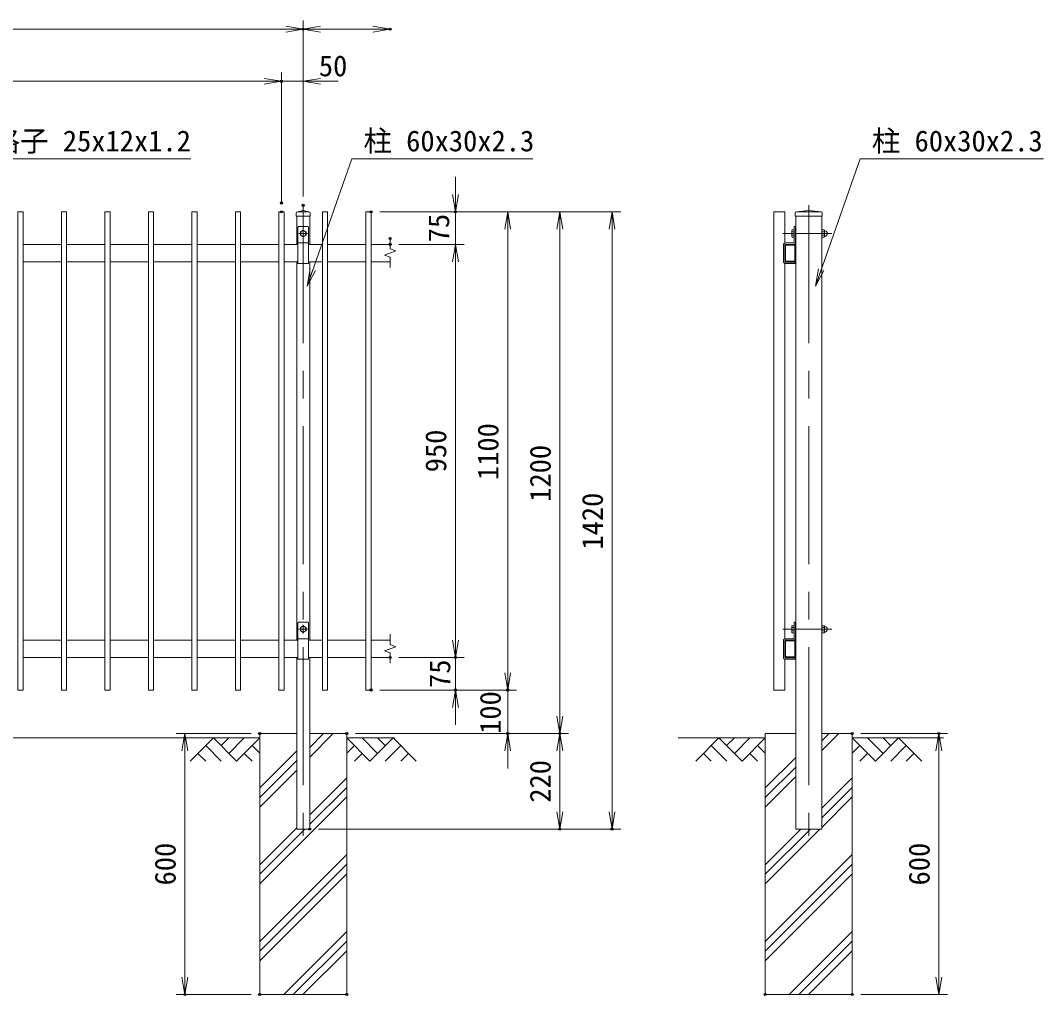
# Model space of a CAD drawing. Units: millimetres, scale not verified. Extents: x -4200 to 4200, y -2970 to 2970.
# Drawn here: x -1933 to 419, y -608 to 1634 of the extents above; entities that cross this region are included whole.
import ezdxf
from ezdxf.enums import TextEntityAlignment as Align

# ---------------------------------------------------------------- set-up
doc = ezdxf.new("R2010")
doc.units = ezdxf.units.MM
doc.header["$LTSCALE"] = 10
doc.header["$PDMODE"] = 32
doc.header["$PDSIZE"] = 5
doc.linetypes.add('USER1', pattern=[50.8, 31.75, -6.35, 6.35, -6.35])
for name, color, linetype, lineweight in [('0-0_D-STR1', 1, 'Continuous', 18), ('0-1_D-BMK', 2, 'USER1', 13), ('0-2_D-BGD', 7, 'Continuous', 18), ('0-3_D-STR4', 7, 'Continuous', 18), ('0-4_D-DCR-HCH', 7, 'Continuous', 13), ('0-5_D-STR3', 3, 'Continuous', 13), ('0-6_D-STR-DIM', 7, 'Continuous', 13), ('0-7_0', 7, 'Continuous', 18), ('0-A_D-STR-TXT', 7, 'Continuous', 13)]:
    doc.layers.add(name, color=color, linetype=linetype, lineweight=lineweight)
doc.layers.add('0-8_Defpoints', color=253, linetype='Continuous')
doc.styles.add('ＭＳ ゴシック', font='')
doc.styles.get('ＭＳ ゴシック').set_extended_font_data('MS Gothic')

# ---------------------------------------------------------------- blocks, each defined once
blk = doc.blocks.new('_Open')
at = {"layer": '0-7_0'}
blk.add_line((-10, 1.667), (0, 0), dxfattribs=at)
blk.add_lwpolyline([(-10, -1.667), (0, 0), (-10, 0)], dxfattribs=at)

msp = doc.modelspace()

# ---------------------------------------------------------------- linework, layer by layer
at = {"layer": '0-0_D-STR1'}
for p, q in [((-1939.22, 1194.14), (-1927.22, 1194.14)), ((-1927.22, 1194.14), (-1927.22, 94.14)), ((-1839.22, 1194.14), (-1827.22, 1194.14)), ((-1827.22, 1194.14), (-1827.22, 94.14)), ((-1739.22, 1194.14), (-1727.22, 1194.14)), ((-1727.22, 1194.14), (-1727.22, 94.14)), ((-1639.22, 1194.14), (-1627.22, 1194.14)), ((-1627.22, 1194.14), (-1627.22, 94.14)), ((-1539.22, 1194.14), (-1527.22, 1194.14)), ((-1527.22, 1194.14), (-1527.22, 94.14)), ((-1439.22, 1194.14), (-1427.22, 1194.14)), ((-1427.22, 1194.14), (-1427.22, 94.14)), ((-1339.22, 1194.14), (-1327.22, 1194.14)), ((-1327.22, 1194.14), (-1327.22, 94.14)), ((-1299.47, 1191.14), (-1299.47, 1184.14)), ((-1299.47, 1184.14), (-1266.97, 1184.14)), ((-1298.22, 1184.14), (-1298.22, 1119.14)), ((-1283.22, 1197.14), (-1296.47, 1194.14)), ((-1296.47, 1194.14), (-1269.97, 1194.14)), ((-1283.22, 1197.14), (-1269.97, 1194.14)), ((-1268.22, 1119.14), (-1268.22, 1184.14)), ((-1266.97, 1191.14), (-1266.97, 1184.14)), ((-1239.22, 1194.14), (-1227.22, 1194.14)), ((-1227.22, 1194.14), (-1227.22, 94.14)), ((-1139.22, 1194.14), (-1127.22, 1194.14)), ((-1127.22, 1194.14), (-1127.22, 94.14)), ((-201.2, 1194.14), (-201.2, 94.14)), ((-201.2, 1194.14), (-176.2, 1194.14)), ((-176.2, 1194.14), (-176.2, 1122.07)), ((-152.45, 1191.14), (-152.45, 1184.14)), ((-152.45, 1184.14), (-89.95, 1184.14)), ((-151.2, 1184.14), (-151.2, -225.86)), ((-121.2, 1197.14), (-149.45, 1194.14)), ((-149.45, 1194.14), (-92.95, 1194.14)), ((-121.2, 1197.14), (-92.95, 1194.14)), ((-91.2, -225.86), (-91.2, 1184.14)), ((-89.95, 1191.14), (-89.95, 1184.14)), ((-1927.22, 1119.14), (-1839.22, 1119.14)), ((-1827.22, 1119.14), (-1739.22, 1119.14)), ((-1727.22, 1119.14), (-1639.22, 1119.14)), ((-1627.22, 1119.14), (-1539.22, 1119.14)), ((-1527.22, 1119.14), (-1439.22, 1119.14)), ((-1427.22, 1119.14), (-1339.22, 1119.14)), ((-1327.22, 1119.14), (-1295.72, 1119.14)), ((-1239.22, 1119.14), (-1270.72, 1119.14)), ((-1139.22, 1119.14), (-1227.22, 1119.14)), ((-1083.22, 1119.14), (-1127.22, 1119.14)), ((-176.2, 1117.05), (-176.2, 1081.24)), ((-174.6, 1117.04), (-174.6, 1081.24)), ((-153.65, 1119.14), (-174.1, 1119.14)), ((-153.65, 1117.54), (-174.1, 1117.54)), ((-152.8, 1081.24), (-152.8, 1116.69)), ((-151.2, 1081.24), (-151.2, 1116.69)), ((-1927.22, 1079.14), (-1839.22, 1079.14)), ((-1827.22, 1079.14), (-1739.22, 1079.14)), ((-1727.22, 1079.14), (-1639.22, 1079.14)), ((-1627.22, 1079.14), (-1539.22, 1079.14)), ((-1527.22, 1079.14), (-1439.22, 1079.14)), ((-1427.22, 1079.14), (-1339.22, 1079.14)), ((-1327.22, 1079.14), (-1295.72, 1079.14)), ((-1298.22, 1079.14), (-1298.22, 209.14)), ((-1239.22, 1079.14), (-1270.72, 1079.14)), ((-1268.22, 209.14), (-1268.22, 1079.14)), ((-1139.22, 1079.14), (-1227.22, 1079.14)), ((-1083.22, 1079.14), (-1127.22, 1079.14)), ((-176.2, 1075.22), (-176.2, 212.07)), ((-174.1, 1080.74), (-153.3, 1080.74)), ((-174.1, 1079.14), (-153.3, 1079.14)), ((-1927.22, 209.14), (-1839.22, 209.14)), ((-1827.22, 209.14), (-1739.22, 209.14)), ((-1727.22, 209.14), (-1639.22, 209.14)), ((-1627.22, 209.14), (-1539.22, 209.14)), ((-1527.22, 209.14), (-1439.22, 209.14)), ((-1427.22, 209.14), (-1339.22, 209.14)), ((-1327.22, 209.14), (-1295.72, 209.14)), ((-1239.22, 209.14), (-1270.72, 209.14)), ((-1139.22, 209.14), (-1227.22, 209.14)), ((-1083.22, 209.14), (-1127.22, 209.14)), ((-176.2, 207.05), (-176.2, 169.74)), ((-174.6, 207.04), (-174.6, 171.24)), ((-153.65, 209.14), (-174.1, 209.14)), ((-153.65, 207.54), (-174.1, 207.54)), ((-152.8, 171.24), (-152.8, 206.69)), ((-151.2, 171.24), (-151.2, 206.69)), ((-1927.22, 169.14), (-1839.22, 169.14)), ((-1827.22, 169.14), (-1739.22, 169.14)), ((-1727.22, 169.14), (-1639.22, 169.14)), ((-1627.22, 169.14), (-1539.22, 169.14)), ((-1527.22, 169.14), (-1439.22, 169.14)), ((-1427.22, 169.14), (-1339.22, 169.14)), ((-1327.22, 169.14), (-1295.72, 169.14)), ((-1298.22, 169.14), (-1298.22, -225.86)), ((-1239.22, 169.14), (-1270.72, 169.14)), ((-1268.22, -225.86), (-1268.22, 169.14)), ((-1139.22, 169.14), (-1227.22, 169.14)), ((-1083.22, 169.14), (-1127.22, 169.14)), ((-176.2, 165.22), (-176.2, 94.14)), ((-174.1, 170.74), (-153.3, 170.74)), ((-174.1, 169.14), (-153.3, 169.14)), ((-201.2, 94.14), (-176.2, 94.14)), ((-1298.22, -225.86), (-1268.22, -225.86)), ((-151.2, -225.86), (-91.2, -225.86))]:
    msp.add_line(p, q, dxfattribs=at)
for points in [[(-1939.22, 1194.14), (-1939.22, 94.14), (-1927.22, 94.14)], [(-1839.22, 1194.14), (-1839.22, 94.14), (-1827.22, 94.14)], [(-1739.22, 1194.14), (-1739.22, 94.14), (-1727.22, 94.14)], [(-1639.22, 1194.14), (-1639.22, 94.14), (-1627.22, 94.14)], [(-1539.22, 1194.14), (-1539.22, 94.14), (-1527.22, 94.14)], [(-1439.22, 1194.14), (-1439.22, 94.14), (-1427.22, 94.14)], [(-1339.22, 1194.14), (-1339.22, 94.14), (-1327.22, 94.14)], [(-1239.22, 1194.14), (-1239.22, 94.14), (-1227.22, 94.14)], [(-1139.22, 1194.14), (-1139.22, 94.14), (-1127.22, 94.14)]]:
    msp.add_lwpolyline(points, dxfattribs=at)
for centre, radius, start, end in [((-1296.47, 1191.14), 3, 90, 180), ((-1269.97, 1191.14), 3, 0, 90), ((-149.45, 1191.14), 3, 90, 180), ((-92.95, 1191.14), 3, 0, 90), ((-174.1, 1117.04), 2.1, 90, 180.00049), ((-174.1, 1117.04), 0.5, 90, 179.99992), ((-153.65, 1116.69), 2.45, 0, 90.00001), ((-153.65, 1116.69), 0.85, 0, 90.00002), ((-174.1, 1081.24), 2.1, 180.00029, 270), ((-174.1, 1081.24), 0.5, 179.99992, 270), ((-153.3, 1081.24), 0.5, 270, 0.00043), ((-153.3, 1081.24), 2.1, 270, 0.0003), ((-174.1, 207.04), 2.1, 90, 180.00049), ((-174.1, 207.04), 0.5, 90, 179.99992), ((-153.65, 206.69), 2.45, 0, 90.00001), ((-153.65, 206.69), 0.85, 0, 90.00002), ((-174.1, 171.24), 2.1, 180.00029, 270), ((-174.1, 171.24), 0.5, 179.99992, 270), ((-153.3, 171.24), 0.5, 270, 0.00043), ((-153.3, 171.24), 2.1, 270, 0.0003)]:
    msp.add_arc(centre, radius, start, end, dxfattribs=at)
at = {"layer": '0-1_D-BMK'}
for p, q in [((-1283.22, 1209.14), (-1283.22, -240.86)), ((-121.2, 1209.14), (-121.2, -240.86)), ((-1283.22, 1154.14), (-1283.22, 1134.14)), ((-1273.22, 1144.14), (-1293.22, 1144.14)), ((-180.79, 1144.14), (-67.75, 1144.14)), ((-1283.22, 244.14), (-1283.22, 224.14)), ((-1273.22, 234.14), (-1293.22, 234.14)), ((-180.79, 234.14), (-67.75, 234.14))]:
    msp.add_line(p, q, dxfattribs=at)
at = {"layer": '0-2_D-BGD'}
for p, q in [((-1383.22, -15.86), (-3183.22, -15.86)), ((-1183.22, -15.86), (-1073.22, -15.86)), ((-221.2, -15.86), (-421.2, -15.86)), ((-21.2, -15.86), (188.8, -15.86))]:
    msp.add_line(p, q, dxfattribs=at)
at = {"layer": '0-3_D-STR4'}
for p, q in [((-1383.22, -5.86), (-1383.22, -605.86)), ((-1298.72, -5.86), (-1383.22, -5.86)), ((-1183.22, -5.86), (-1267.72, -5.86)), ((-1183.22, -5.86), (-1183.22, -605.86)), ((-221.2, -5.86), (-221.2, -605.86)), ((-151.2, -5.86), (-221.2, -5.86)), ((-21.2, -5.86), (-91.2, -5.86)), ((-21.2, -5.86), (-21.2, -605.86)), ((-1183.22, -605.86), (-1383.22, -605.86)), ((-21.2, -605.86), (-221.2, -605.86))]:
    msp.add_line(p, q, dxfattribs=at)
at = {"layer": '0-4_D-DCR-HCH'}
for p, q in [((-1489.64, -15.86), (-1542.85, -69.07)), ((-1489.64, -15.86), (-1436.43, -69.07)), ((-1471.9, -33.59), (-1454.17, -15.86)), ((-1454.17, -51.33), (-1418.69, -15.86)), ((-1436.43, -69.07), (-1383.22, -15.86)), ((-1268.22, -59.87), (-1214.2, -5.86)), ((-1268.22, -37.78), (-1236.3, -5.86)), ((-1130, -69.07), (-1183.22, -15.86)), ((-1112.27, -51.33), (-1147.74, -15.86)), ((-1076.79, -15.86), (-1130, -69.07)), ((-1094.44, -33.69), (-1112.27, -15.86)), ((-1076.79, -15.86), (-1023.58, -69.07)), ((-327.62, -15.86), (-380.83, -69.07)), ((-327.62, -15.86), (-274.41, -69.07)), ((-309.88, -33.59), (-292.15, -15.86)), ((-292.15, -51.33), (-256.67, -15.86)), ((-274.41, -69.07), (-221.2, -15.86)), ((-91.2, -44.87), (-52.18, -5.86)), ((-91.2, -22.78), (-74.28, -5.86)), ((32.02, -69.07), (-21.2, -15.86)), ((49.75, -51.33), (14.28, -15.86)), ((85.23, -15.86), (32.02, -69.07)), ((67.58, -33.69), (49.75, -15.86)), ((85.23, -15.86), (138.44, -69.07)), ((-1507.38, -33.59), (-1471.74, -69.07)), ((-1400.95, -33.59), (-1383.22, -51.25)), ((-1383.22, -130.68), (-1298.22, -45.68)), ((-1165.48, -33.59), (-1183.22, -51.25)), ((-1059.06, -33.59), (-1094.69, -69.07)), ((-345.36, -33.59), (-309.72, -69.07)), ((-238.93, -33.59), (-221.2, -51.25)), ((-3.46, -33.59), (-21.2, -51.25)), ((102.96, -33.59), (67.33, -69.07)), ((-1525.12, -51.33), (-1507.3, -69.07)), ((-1418.69, -51.33), (-1400.87, -69.07)), ((-1383.22, -152.78), (-1298.22, -67.78)), ((-1147.74, -51.33), (-1165.56, -69.07)), ((-1041.32, -51.33), (-1059.14, -69.07)), ((-363.1, -51.33), (-345.28, -69.07)), ((-256.67, -51.33), (-238.85, -69.07)), ((-221.2, -130.68), (-151.2, -60.68)), ((14.28, -51.33), (-3.54, -69.07)), ((120.7, -51.33), (102.88, -69.07)), ((-1383.22, -174.87), (-1298.22, -89.87)), ((-221.2, -152.78), (-151.2, -82.78)), ((-1268.22, -192.46), (-1183.22, -107.46)), ((-221.2, -174.87), (-151.2, -104.87)), ((-91.2, -177.46), (-21.2, -107.46)), ((-1268.22, -214.55), (-1183.22, -129.55)), ((-91.2, -199.55), (-21.2, -129.55)), ((-1383.22, -351.65), (-1183.22, -151.65)), ((-91.2, -221.65), (-21.2, -151.65)), ((-1383.22, -307.46), (-1298.22, -222.46)), ((-1383.22, -329.55), (-1279.52, -225.86)), ((-221.2, -351.65), (-95.4, -225.86)), ((-221.2, -329.55), (-117.5, -225.86)), ((-221.2, -307.46), (-139.6, -225.86)), ((-1383.22, -484.23), (-1183.22, -284.23)), ((-221.2, -484.23), (-21.2, -284.23)), ((-1383.22, -506.33), (-1183.22, -306.33)), ((-1383.22, -528.43), (-1183.22, -328.43)), ((-221.2, -506.33), (-21.2, -306.33)), ((-221.2, -528.43), (-21.2, -328.43)), ((-1328.06, -605.86), (-1183.22, -461.01)), ((-166.04, -605.86), (-21.2, -461.01)), ((-1305.97, -605.86), (-1183.22, -483.11)), ((-143.95, -605.86), (-21.2, -483.11)), ((-1283.87, -605.86), (-1183.22, -505.2)), ((-121.85, -605.86), (-21.2, -505.2))]:
    msp.add_line(p, q, dxfattribs=at)
at = {"layer": '0-5_D-STR3'}
for p, q in [((-1295.72, 1158.14), (-1295.72, 1074.94)), ((-1293.72, 1160.14), (-1272.72, 1160.14)), ((-1270.72, 1158.14), (-1270.72, 1074.94)), ((-154.9, 1160.14), (-154.9, 1123.94)), ((-151.7, 1160.14), (-154.9, 1160.14)), ((-151.7, 1160.14), (-151.7, 1123.94)), ((-160.4, 1150.38), (-160.4, 1138.03)), ((-159.4, 1152.24), (-154.9, 1152.24)), ((-159.4, 1148.19), (-154.9, 1148.19)), ((-159.4, 1140.09), (-154.9, 1140.09)), ((-159.4, 1136.04), (-154.9, 1136.04)), ((-154.9, 1152.24), (-154.9, 1136.04)), ((-151.2, 1148.14), (-151.7, 1148.14)), ((-151.2, 1140.14), (-151.7, 1140.14)), ((-91.2, 1150.38), (-91.2, 1138.03)), ((-91.2, 1150.38), (-91.2, 1138.03)), ((-90.2, 1152.24), (-85.7, 1152.24)), ((-85.7, 1148.19), (-90.2, 1148.19)), ((-85.7, 1140.09), (-90.2, 1140.09)), ((-90.2, 1136.04), (-85.7, 1136.04)), ((-84.7, 1150.38), (-84.7, 1138.03)), ((-84.7, 1150.38), (-84.7, 1138.03)), ((-1295.72, 1122.34), (-1270.72, 1122.34)), ((-179.4, 1117.54), (-179.4, 1079.74)), ((-176.2, 1117.55), (-176.2, 1079.75)), ((-156.5, 1122.34), (-174.6, 1122.34)), ((-156, 1119.14), (-174.1, 1119.14)), ((-1295.72, 1074.94), (-1270.72, 1074.94)), ((-152.2, 1078.14), (-174.6, 1078.14)), ((-152.2, 1074.94), (-174.6, 1074.94)), ((-152.2, 1078.14), (-152.2, 1074.94)), ((-1295.72, 248.14), (-1295.72, 164.94)), ((-1293.72, 250.14), (-1272.72, 250.14)), ((-1270.72, 248.14), (-1270.72, 164.94)), ((-160.4, 240.38), (-160.4, 228.03)), ((-159.4, 242.24), (-154.9, 242.24)), ((-159.4, 238.19), (-154.9, 238.19)), ((-154.9, 250.14), (-154.9, 213.94)), ((-151.7, 250.14), (-154.9, 250.14)), ((-154.9, 242.24), (-154.9, 226.04)), ((-151.7, 250.14), (-151.7, 213.94)), ((-151.2, 238.14), (-151.7, 238.14)), ((-91.2, 240.38), (-91.2, 228.03)), ((-91.2, 240.38), (-91.2, 228.03)), ((-90.2, 242.24), (-85.7, 242.24)), ((-85.7, 238.19), (-90.2, 238.19)), ((-84.7, 240.38), (-84.7, 228.03)), ((-84.7, 240.38), (-84.7, 228.03)), ((-1295.72, 212.34), (-1270.72, 212.34)), ((-156.5, 212.34), (-174.6, 212.34)), ((-159.4, 230.09), (-154.9, 230.09)), ((-159.4, 226.04), (-154.9, 226.04)), ((-151.2, 230.14), (-151.7, 230.14)), ((-85.7, 230.09), (-90.2, 230.09)), ((-90.2, 226.04), (-85.7, 226.04)), ((-179.4, 207.54), (-179.4, 169.74)), ((-176.2, 207.54), (-176.2, 169.74)), ((-156, 209.14), (-174.1, 209.14)), ((-1295.72, 164.94), (-1270.72, 164.94)), ((-152.2, 168.14), (-174.6, 168.14)), ((-152.2, 164.94), (-174.6, 164.94)), ((-152.2, 168.14), (-152.2, 164.94))]:
    msp.add_line(p, q, dxfattribs=at)
for points in [[(-1276.72, 1147.9), (-1283.22, 1151.65), (-1289.72, 1147.9), (-1289.72, 1140.39), (-1283.22, 1136.64), (-1276.72, 1140.39)], [(-1276.72, 237.9), (-1283.22, 241.65), (-1289.72, 237.9), (-1289.72, 230.39), (-1283.22, 226.64), (-1276.72, 230.39)]]:
    msp.add_lwpolyline(points, close=True, dxfattribs=at)
for centre in [(-1283.22, 1144.14), (-1283.22, 234.14)]:
    msp.add_circle(centre, 6.25, dxfattribs=at)
for centre, radius, start, end in [((-1293.72, 1158.14), 2, 90, 180), ((-1272.72, 1158.14), 2, 0, 90), ((-157.86, 1150.22), 2.54, 127.21089, 232.78911), ((-151.7, 1144.14), 8.7, 152.26063, 207.73937), ((-157.85, 1138.07), 2.55, 127.42505, 232.57495), ((-88.66, 1150.22), 2.54, 127.21089, 232.78911), ((-82.5, 1144.14), 8.7, 152.26063, 207.73937), ((-88.65, 1138.07), 2.55, 127.42505, 232.57495), ((-93.4, 1144.14), 8.7, 332.26063, 27.73937), ((-87.25, 1138.07), 2.55, 307.42505, 52.57495), ((-87.23, 1150.22), 2.54, 307.21089, 52.78911), ((-84.32, 1151.09), 0.5, 189.83916, 262.83194), ((-84.32, 1137.2), 0.5, 97.16806, 163.42019), ((-85.2, 1144.14), 6.5, 277.16806, 82.83194), ((-174.6, 1117.54), 4.8, 90, 180), ((-174.6, 1117.54), 1.6, 90, 180), ((-156.5, 1123.94), 1.6, 270, 0), ((-156.5, 1123.94), 4.8, 270, 0), ((-174.6, 1079.74), 4.8, 180, 270), ((-174.6, 1079.74), 1.6, 180, 270), ((-1293.72, 248.14), 2, 90, 180), ((-1272.72, 248.14), 2, 0, 90), ((-157.86, 240.22), 2.54, 127.21089, 232.78911), ((-151.7, 234.14), 8.7, 152.26063, 207.73937), ((-88.66, 240.22), 2.54, 127.21089, 232.78911), ((-82.5, 234.14), 8.7, 152.26063, 207.73937), ((-93.4, 234.14), 8.7, 332.26063, 27.73937), ((-87.23, 240.22), 2.54, 307.21089, 52.78911), ((-84.32, 241.09), 0.5, 189.83916, 262.83194), ((-85.2, 234.14), 6.5, 277.16806, 82.83194), ((-174.6, 207.54), 4.8, 90, 180), ((-157.85, 228.07), 2.55, 127.42505, 232.57495), ((-156.5, 213.94), 1.6, 270, 0), ((-156.5, 213.94), 4.8, 270, 0), ((-88.65, 228.07), 2.55, 127.42505, 232.57495), ((-87.25, 228.07), 2.55, 307.42505, 52.57495), ((-84.32, 227.2), 0.5, 97.16806, 163.42019), ((-174.6, 207.54), 1.6, 90, 180), ((-174.6, 169.74), 4.8, 180, 270), ((-174.6, 169.74), 1.6, 180, 270)]:
    msp.add_arc(centre, radius, start, end, dxfattribs=at)
at = {"layer": '0-6_D-STR-DIM'}
for p, q in [((-1283.22, 1229.14), (-1283.22, 1634.14)), ((-1283.22, 1229.14), (-1283.22, 1634.14)), ((-3283.22, 1614.14), (-1283.22, 1614.14)), ((-1283.22, 1614.14), (-1083.22, 1614.14)), ((-1333.22, 1214.14), (-1333.22, 1514.14)), ((-1333.22, 1234.14), (-1333.22, 1514.14)), ((-1283.22, 1229.14), (-1283.22, 1514.14)), ((-3233.22, 1494.14), (-1333.22, 1494.14)), ((-1373.22, 1494.14), (-1413.22, 1494.14)), ((-1283.22, 1494.14), (-1333.22, 1494.14)), ((-1243.22, 1494.14), (-1203.22, 1494.14)), ((-933.22, 1234.14), (-933.22, 1274.14)), ((-1107.22, 1194.14), (-913.22, 1194.14)), ((-1107.22, 1194.14), (-793.22, 1194.14)), ((-1107.22, 1194.14), (-673.22, 1194.14)), ((-1107.22, 1194.14), (-553.22, 1194.14)), ((-933.22, 1119.14), (-933.22, 1194.14)), ((-813.22, 1194.14), (-813.22, 94.14)), ((-693.22, 1194.14), (-693.22, -5.86)), ((-573.22, 1194.14), (-573.22, -225.86)), ((-1083.22, 1132.57), (-1083.22, 1108.76)), ((-1070, 1103.95), (-1083.22, 1108.76)), ((-1063.22, 1119.14), (-913.22, 1119.14)), ((-1063.22, 1119.14), (-913.22, 1119.14)), ((-933.22, 1119.14), (-933.22, 169.14)), ((-1096.43, 1094.33), (-1070, 1103.95)), ((-1083.22, 1089.52), (-1096.43, 1094.33)), ((-1083.22, 1089.52), (-1083.22, 1065.72)), ((-933.22, 1079.14), (-933.22, 1039.14)), ((-933.22, 209.14), (-933.22, 249.14)), ((-1083.22, 222.57), (-1083.22, 198.76)), ((-1096.43, 184.33), (-1070, 193.95)), ((-1070, 193.95), (-1083.22, 198.76)), ((-1083.22, 179.52), (-1096.43, 184.33)), ((-1083.22, 179.52), (-1083.22, 155.72)), ((-1063.22, 169.14), (-913.22, 169.14)), ((-1063.22, 169.14), (-913.22, 169.14)), ((-933.22, 169.14), (-933.22, 94.14)), ((-813.22, 134.14), (-813.22, 174.14)), ((-1107.22, 94.14), (-913.22, 94.14)), ((-1107.22, 94.14), (-793.22, 94.14)), ((-1107.22, 94.14), (-793.22, 94.14)), ((-813.22, 94.14), (-813.22, -5.86)), ((-933.22, 54.14), (-933.22, 14.14)), ((-1403.22, -5.86), (-1575.34, -5.86)), ((-1555.34, -5.86), (-1555.34, -605.86)), ((-1163.22, -5.86), (-793.22, -5.86)), ((-1163.22, -5.86), (-673.22, -5.86)), ((-1163.22, -5.86), (-673.22, -5.86)), ((-693.22, -5.86), (-693.22, -225.86)), ((-1.2, -5.86), (197.82, -5.86)), ((177.82, -605.86), (177.82, -5.86)), ((-813.22, -45.86), (-813.22, -85.86)), ((-1248.22, -225.86), (-673.22, -225.86)), ((-1248.22, -225.86), (-553.22, -225.86)), ((-1403.22, -605.86), (-1575.34, -605.86)), ((-1.2, -605.86), (197.82, -605.86))]:
    msp.add_line(p, q, dxfattribs=at)
at = {"layer": '0-8_Defpoints'}
for p in [(-1283.22, 1614.14), (-1083.22, 1614.14), (-1333.22, 1494.14), (-1333.22, 1214.14), (-1283.22, 1209.14), (-1333.22, 1194.14), (-1127.22, 1194.14), (-1127.22, 1194.14), (-933.22, 1194.14), (-1083.22, 1132.57), (-1083.22, 1119.14), (-1083.22, 1119.14), (-1083.22, 169.14), (-1083.22, 169.14), (-933.22, 169.14), (-1127.22, 94.14), (-1127.22, 94.14), (-933.22, 94.14), (-813.22, 94.14), (-1383.22, -5.86), (-1183.22, -5.86), (-813.22, -5.86), (-693.22, -5.86), (-21.2, -5.86), (177.82, -5.86), (-1268.22, -225.86), (-693.22, -225.86), (-573.22, -225.86), (-1555.34, -605.86), (-1383.22, -605.86), (-1383.22, -605.86), (-1183.22, -605.86), (-221.2, -605.86), (-21.2, -605.86), (-21.2, -605.86)]:
    msp.add_point(p, dxfattribs=at)
at = {"layer": '0-A_D-STR-TXT'}
for points in [[(-1541.8, 1316.27), (-2026.48, 1316.27), (-2128.56, 1025.22)], [(-755.39, 1316.27), (-1171.58, 1316.27), (-1273.66, 1025.22)], [(418.58, 1316.27), (-2.9, 1316.27), (-104.98, 1025.22)]]:
    msp.add_lwpolyline(points, dxfattribs=at)

# ---------------------------------------------------------------- block references
at = {"layer": '0-6_D-STR-DIM', "xscale": 4, "yscale": 4}
for p in [(-1283.22, 1614.14), (-1083.22, 1614.14), (-1333.22, 1494.14), (-1333.22, 1494.14)]:
    msp.add_blockref('_Open', p, dxfattribs=at)
for p, rotation in [((-1283.22, 1614.14), 180), ((-1283.22, 1494.14), 180), ((-933.22, 1194.14), 270), ((-813.22, 1194.14), 90), ((-693.22, 1194.14), 90), ((-573.22, 1194.14), 90), ((-933.22, 1119.14), 90), ((-933.22, 1119.14), 90), ((-933.22, 169.14), 270), ((-933.22, 169.14), 270), ((-813.22, 94.14), 270), ((-813.22, 94.14), 270), ((-933.22, 94.14), 90), ((-693.22, -5.86), 270), ((-1555.34, -5.86), 90), ((-813.22, -5.86), 90), ((-693.22, -5.86), 90), ((177.82, -5.86), 90), ((-693.22, -225.86), 270), ((-573.22, -225.86), 270), ((-1555.34, -605.86), 270), ((177.82, -605.86), 270)]:
    msp.add_blockref('_Open', p, dxfattribs=dict(at, rotation=rotation))
at = {"layer": '0-A_D-STR-TXT', "xscale": 4, "yscale": 4, "rotation": 250.67255}
for p in [(-1274.32, 1023.33), (-105.64, 1023.33)]:
    msp.add_blockref('_Open', p, dxfattribs=at)

# ---------------------------------------------------------------- texts
at = {"layer": '0-6_D-STR-DIM', "style": 'ＭＳ ゴシック'}
msp.add_text('50', height=48.09, dxfattribs=at).set_placement((-1247.28, 1491.28), align=Align.BOTTOM_LEFT)
for s, p in [('75', (-933.23, 1124.03)), ('950', (-939.96, 595.01)), ('1100', (-819.96, 577.22)), ('1200', (-699.96, 527.22)), ('1420', (-579.96, 417.22)), ('75', (-930.79, 99.03)), ('100', (-814.74, -6.52)), ('220', (-699.96, -164.87)), ('600', (-1562.09, -355.12)), ('600', (171.07, -355.12))]:
    msp.add_text(s, height=48.09, rotation=90, dxfattribs=at).set_placement(p, align=Align.BOTTOM_LEFT)
at = {"layer": '0-A_D-STR-TXT', "style": 'ＭＳ ゴシック'}
for s, p in [('格子 25x12x1.2', (-1999.76, 1318.65)), ('柱 60x30x2.3', (-1144.86, 1318.65)), ('柱 60x30x2.3', (23.82, 1318.65))]:
    msp.add_text(s, height=48.09, dxfattribs=at).set_placement(p, align=Align.BOTTOM_LEFT)

doc.saveas('drawing.dxf')
